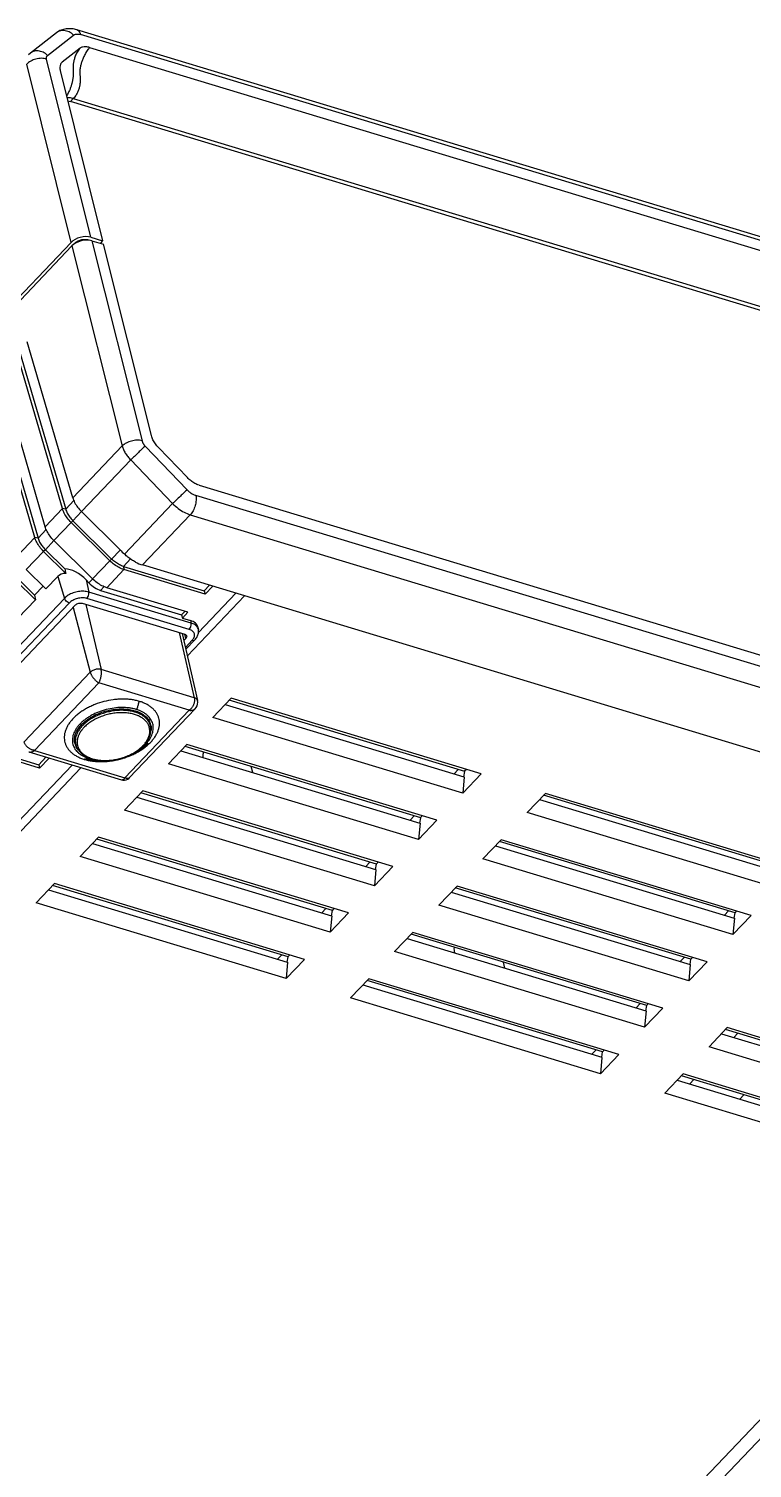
# Model space of a CAD drawing. Header units: millimetres. Extents: x 14343 to 15285, y -9166 to -7819.
# Drawn here: x 14635.1 to 14709.6, y -9082.7 to -8934.3 of the extents above; entities that cross this region are included whole.
import ezdxf

# ---------------------------------------------------------------- set-up
doc = ezdxf.new("R2010")
doc.units = ezdxf.units.MM

# ---------------------------------------------------------------- blocks, each defined once
blk = doc.blocks.new('u9')
at = {"color": 7, "linetype": 'Continuous'}
for p, q in [((51.157, 531.861), (157.185, 643.177)), ((52.642, 531.412), (158.441, 642.487)), ((173.5, 517.636), (239.563, 586.993)), ((174.415, 517.359), (240.229, 586.456)), ((174.427, 463.861), (292.191, 587.5)), ((174.517, 463.497), (292.257, 587.109)), ((87.558, 558.985), (113.323, 551.184)), ((85.675, 557.008), (111.44, 549.207)), ((87.346, 556.747), (111.621, 549.397)), ((112.046, 549.843), (87.435, 557.295)), ((83.007, 554.207), (108.771, 546.405)), ((81.124, 552.23), (106.889, 544.429)), ((82.795, 551.969), (107.07, 544.619)), ((107.495, 545.065), (82.884, 552.517)), ((105.604, 551.794), (105.178, 551.347)), ((111.44, 549.207), (113.323, 551.184)), ((110.761, 550.233), (110.336, 549.786)), ((118.072, 547.199), (119.954, 549.176)), ((119.811, 547.492), (119.954, 549.176)), ((119.954, 549.176), (145.719, 541.374)), ((119.832, 547.486), (119.742, 546.938)), ((144.443, 540.034), (119.832, 547.486)), ((106.889, 544.429), (108.771, 546.405)), ((118.072, 547.199), (143.836, 539.398)), ((119.582, 546.742), (119.763, 546.931)), ((119.742, 546.938), (144.017, 539.588)), ((120.414, 546.734), (120.839, 547.181)), ((106.21, 545.454), (105.785, 545.008)), ((113.52, 542.421), (115.403, 544.397)), ((115.26, 542.714), (115.403, 544.397)), ((115.403, 544.397), (141.168, 536.596)), ((113.52, 542.421), (139.285, 534.619)), ((115.031, 541.963), (115.212, 542.153)), ((115.281, 542.708), (115.191, 542.16)), ((115.191, 542.159), (139.466, 534.809)), ((139.891, 535.256), (115.281, 542.708)), ((115.863, 541.956), (116.288, 542.403)), ((143.836, 539.398), (145.719, 541.374)), ((108.969, 537.643), (110.852, 539.619)), ((110.709, 537.936), (110.852, 539.619)), ((110.852, 539.619), (136.617, 531.818)), ((150.468, 537.39), (152.351, 539.366)), ((152.207, 537.683), (152.351, 539.366)), ((152.351, 539.366), (178.116, 531.565)), ((108.969, 537.643), (134.734, 529.841)), ((110.48, 537.185), (110.661, 537.375)), ((110.73, 537.929), (110.64, 537.382)), ((110.64, 537.381), (134.915, 530.031)), ((135.34, 530.478), (110.729, 537.93)), ((111.311, 537.178), (111.737, 537.625)), ((129.984, 537.68), (129.844, 538.298)), ((150.468, 537.39), (176.233, 529.588)), ((151.979, 536.932), (152.16, 537.122)), ((152.229, 537.676), (152.139, 537.129)), ((152.139, 537.128), (176.414, 529.778)), ((176.839, 530.225), (152.228, 537.677)), ((152.81, 536.925), (153.236, 537.372)), ((135.027, 536.567), (134.979, 536.743)), ((139.285, 534.619), (141.168, 536.596)), ((40.685, 535.032), (167.161, 496.737)), ((104.418, 532.864), (106.301, 534.841)), ((106.157, 533.158), (106.301, 534.841)), ((106.301, 534.841), (132.065, 527.04)), ((145.917, 532.611), (147.799, 534.588)), ((147.656, 532.905), (147.799, 534.588)), ((147.799, 534.588), (173.564, 526.787)), ((104.418, 532.864), (130.183, 525.063)), ((106.179, 533.151), (106.088, 532.604)), ((130.789, 525.7), (106.178, 533.151)), ((106.76, 532.4), (107.186, 532.846)), ((147.677, 532.898), (147.587, 532.351)), ((172.288, 525.447), (147.677, 532.899)), ((105.929, 532.407), (106.11, 532.597)), ((106.089, 532.603), (130.364, 525.253)), ((134.734, 529.841), (136.617, 531.818)), ((145.917, 532.611), (171.682, 524.81)), ((147.428, 532.154), (147.608, 532.344)), ((147.587, 532.35), (171.862, 525)), ((148.259, 532.147), (148.685, 532.594)), ((176.233, 529.588), (178.116, 531.565)), ((162.235, 491.566), (35.761, 529.861)), ((101.749, 530.063), (127.514, 522.261)), ((141.365, 527.833), (143.248, 529.81)), ((143.105, 528.127), (143.248, 529.81)), ((143.248, 529.81), (169.013, 522.009)), ((126.238, 520.921), (101.627, 528.373)), ((35.181, 527.869), (161.658, 489.574)), ((99.867, 528.086), (125.631, 520.285)), ((101.537, 527.825), (125.812, 520.475)), ((130.183, 525.063), (132.065, 527.04)), ((141.365, 527.833), (167.13, 520.032)), ((142.876, 527.376), (143.057, 527.566)), ((143.126, 528.12), (143.036, 527.573)), ((143.036, 527.572), (167.311, 520.222)), ((167.737, 520.668), (143.126, 528.12)), ((143.708, 527.369), (144.133, 527.815)), ((171.682, 524.81), (173.564, 526.787)), ((161.329, 488.514), (36.029, 526.454)), ((136.814, 523.055), (138.697, 525.032)), ((138.554, 523.348), (138.697, 525.032)), ((138.697, 525.032), (164.462, 517.23)), ((125.631, 520.285), (127.514, 522.261)), ((136.814, 523.055), (162.579, 515.254)), ((138.325, 522.598), (138.506, 522.787)), ((138.575, 523.342), (138.485, 522.795)), ((138.485, 522.794), (162.76, 515.444)), ((163.185, 515.89), (138.575, 523.342)), ((139.157, 522.59), (139.582, 523.037)), ((167.13, 520.032), (169.013, 522.009)), ((132.263, 518.277), (134.146, 520.253)), ((134.002, 518.57), (134.146, 520.253)), ((134.146, 520.253), (159.911, 512.452)), ((132.263, 518.277), (158.028, 510.475)), ((133.774, 517.819), (133.955, 518.009)), ((134.024, 518.564), (133.934, 518.016)), ((133.934, 518.016), (158.209, 510.665)), ((158.634, 511.112), (134.023, 518.564)), ((134.605, 517.812), (135.031, 518.259)), ((155.788, 518.13), (155.959, 517.503)), ((168.515, 518.687), (161.725, 511.558)), ((168.962, 518.672), (162.344, 511.723)), ((178.267, 515.854), (168.962, 518.672)), ((178.868, 516.01), (169.323, 518.9)), ((162.579, 515.254), (164.462, 517.23)), ((172.873, 516.748), (172.836, 516.759)), ((172.907, 516.737), (172.873, 516.748)), ((172.938, 516.727), (172.907, 516.737)), ((172.971, 516.717), (172.938, 516.727)), ((176.786, 516.641), (177.764, 517.668)), ((177.1, 516.546), (177.849, 517.332)), ((177.849, 517.332), (177.764, 517.668)), ((177.764, 517.668), (186.129, 515.135)), ((186.185, 514.808), (177.849, 517.332)), ((166.606, 515.15), (166.576, 515.118)), ((171.649, 508.906), (178.267, 515.854)), ((172.532, 507.803), (179.359, 514.97)), ((174.145, 514.843), (174.027, 515.278)), ((166.433, 512.859), (166.322, 513.353)), ((158.028, 510.475), (159.911, 512.452)), ((163.051, 503.807), (161.487, 510.716)), ((163.385, 503.706), (161.816, 510.419)), ((161.816, 510.419), (171.415, 507.513)), ((162.344, 511.723), (171.649, 508.906)), ((172.983, 500.8), (171.415, 507.513)), ((174.309, 501.14), (172.532, 507.803)), ((181.554, 508.747), (174.045, 500.863)), ((174.705, 500.663), (182.215, 508.547)), ((175.195, 500.18), (182.705, 508.064)), ((156.631, 499.925), (162.528, 506.116)), ((162.683, 505.435), (161.759, 504.465)), ((162.727, 505.239), (162.026, 504.503)), ((162.686, 504.303), (162.89, 504.517)), ((157.545, 499.648), (161.394, 503.689)), ((161.442, 503.169), (161.397, 503.422)), ((162.332, 503.39), (172.891, 500.193)), ((162.686, 504.303), (162.802, 503.883)), ((173.361, 500.686), (162.802, 503.883)), ((162.191, 502.47), (162.139, 502.729)), ((162.139, 502.729), (172.697, 499.532)), ((163.043, 502.212), (162.191, 502.47)), ((162.478, 501.619), (163.043, 502.212)), ((162.478, 501.619), (170.842, 499.086)), ((162.791, 501.524), (163.135, 501.885)), ((163.135, 501.885), (163.043, 502.212)), ((171.472, 499.361), (163.135, 501.885)), ((178.167, 500.334), (179.948, 502.203)), ((175.871, 497.924), (175.195, 500.18)), ((178.283, 499.86), (178.167, 500.334)), ((178.167, 500.334), (180.194, 498.325)), ((159.917, 498.93), (160.697, 499.749)), ((160.231, 498.835), (160.782, 499.414)), ((160.782, 499.414), (160.697, 499.749)), ((160.697, 499.749), (169.062, 497.217)), ((169.118, 496.89), (160.782, 499.414)), ((170.842, 499.086), (169.062, 497.217)), ((171.106, 498.977), (171.472, 499.361)), ((172.287, 498.184), (172.668, 498.584)), ((172.668, 498.584), (172.949, 498.287)), ((172.949, 498.287), (172.697, 499.532)), ((175.871, 497.924), (177.103, 499.217)), ((177.103, 499.217), (179.13, 497.208)), ((177.401, 498.934), (178.283, 499.86)), ((178.283, 499.86), (180.008, 498.15)), ((169.118, 496.89), (169.062, 497.217)), ((172.297, 498.175), (170.517, 496.305)), ((172.297, 498.175), (176.285, 494.222)), ((175.06, 497.607), (177.349, 495.338)), ((175.16, 497.149), (177.163, 495.164)), ((179.13, 497.208), (177.349, 495.338)), ((162.235, 491.566), (167.161, 496.737)), ((164.044, 490.416), (169.006, 495.624)), ((168.389, 496.124), (169.118, 496.89)), ((169.443, 495.199), (170.331, 496.13)), ((170.331, 496.13), (170.517, 496.305)), ((170.331, 496.13), (174.319, 492.177)), ((170.517, 496.305), (174.505, 492.352)), ((180.031, 495.784), (178.251, 493.914)), ((169.453, 495.189), (173.44, 491.237)), ((176.285, 494.222), (174.505, 492.352)), ((177.163, 495.164), (176.275, 494.231)), ((177.163, 495.164), (177.349, 495.338)), ((177.187, 492.797), (175.406, 490.928)), ((177.915, 493.977), (177.068, 493.088)), ((177.187, 492.797), (181.868, 476.736)), ((182.592, 477.929), (177.915, 493.977)), ((177.915, 493.977), (178.251, 493.914)), ((178.251, 493.914), (182.932, 477.853)), ((173.44, 491.237), (168.367, 485.912)), ((174.319, 492.177), (173.431, 491.245)), ((174.319, 492.177), (174.505, 492.352)), ((168.367, 485.912), (164.044, 490.416)), ((174.342, 489.813), (169.254, 484.472)), ((175.07, 490.99), (174.224, 490.102)), ((174.342, 489.813), (179.024, 473.75)), ((179.748, 474.942), (175.07, 490.99)), ((175.07, 490.99), (175.406, 490.928)), ((175.406, 490.928), (180.088, 474.866)), ((166.879, 484.489), (162.557, 488.993)), ((162.529, 487.74), (165.508, 484.636)), ((174.285, 448.671), (50.589, 486.124)), ((50.874, 486.423), (174.569, 448.969)), ((172.375, 463.329), (167.202, 483.939)), ((174.427, 463.861), (169.254, 484.472)), ((166.227, 483.412), (171.176, 463.692)), ((172.6, 443.403), (47.3, 481.343)), ((47.049, 480.365), (173.526, 442.069)), ((47.455, 479.874), (173.931, 441.579)), ((172.375, 463.329), (171.176, 463.692)), ((175.629, 445.777), (171.267, 463.328)), ((172.466, 462.965), (171.267, 463.328)), ((172.466, 462.965), (177.029, 444.605)), ((174.517, 463.497), (179.081, 445.137)), ((174.285, 448.671), (174.569, 448.969)), ((173.587, 443.478), (175.43, 444.922)), ((176.94, 444.22), (174.266, 442.125)), ((175.43, 444.922), (175.503, 444.991)), ((176.027, 441.887), (178.705, 443.985)), ((178.704, 443.984), (178.894, 444.156))]:
    blk.add_line(p, q, dxfattribs=at)
for points in [[(169.323, 518.9), (169.193, 518.928), (169.014, 518.931), (168.84, 518.894), (168.678, 518.818), (168.536, 518.708), (168.515, 518.687)], [(172.836, 516.759), (172.777, 516.776), (172.719, 516.792), (172.661, 516.808), (172.604, 516.822), (172.546, 516.836), (172.489, 516.849), (172.433, 516.861), (172.376, 516.873), (172.319, 516.884), (172.263, 516.894), (172.207, 516.904), (172.151, 516.913), (172.095, 516.921), (172.04, 516.929), (171.985, 516.936), (171.931, 516.942), (171.876, 516.948), (171.822, 516.954), (171.768, 516.959), (171.714, 516.963), (171.661, 516.967), (171.607, 516.97), (171.554, 516.973), (171.501, 516.976), (171.448, 516.978), (171.395, 516.979), (171.342, 516.98), (171.29, 516.981), (171.237, 516.981), (171.185, 516.981), (171.133, 516.98), (171.082, 516.979), (171.03, 516.977), (170.978, 516.975), (170.927, 516.973), (170.876, 516.97), (170.825, 516.967), (170.774, 516.964), (170.723, 516.96), (170.672, 516.956), (170.621, 516.951), (170.571, 516.946), (170.521, 516.941), (170.47, 516.935), (170.42, 516.929), (170.37, 516.923), (170.321, 516.916), (170.271, 516.909), (170.222, 516.902), (170.172, 516.894), (170.123, 516.886), (170.074, 516.878), (170.026, 516.869), (169.977, 516.86), (169.929, 516.851), (169.881, 516.842), (169.833, 516.832), (169.785, 516.822), (169.737, 516.811), (169.69, 516.801), (169.643, 516.789), (169.596, 516.778), (169.549, 516.767), (169.503, 516.755), (169.456, 516.743), (169.41, 516.73), (169.365, 516.718), (169.319, 516.705), (169.274, 516.691), (169.229, 516.678), (169.184, 516.664), (169.139, 516.65), (169.095, 516.636), (169.051, 516.622), (169.007, 516.607), (168.964, 516.593), (168.92, 516.577), (168.877, 516.562), (168.835, 516.547), (168.792, 516.531), (168.75, 516.515), (168.708, 516.499), (168.666, 516.483), (168.625, 516.466), (168.584, 516.449), (168.543, 516.433), (168.502, 516.415), (168.462, 516.398), (168.422, 516.381), (168.382, 516.363), (168.343, 516.345), (168.304, 516.327), (168.265, 516.309), (168.227, 516.291), (168.188, 516.273), (168.15, 516.254), (168.113, 516.235), (168.076, 516.216), (168.039, 516.197), (168.002, 516.178), (167.966, 516.159), (167.93, 516.139), (167.894, 516.12), (167.859, 516.1), (167.824, 516.081), (167.789, 516.061), (167.755, 516.041), (167.721, 516.021), (167.688, 516.001), (167.654, 515.98), (167.621, 515.96), (167.589, 515.94), (167.557, 515.919), (167.525, 515.899), (167.494, 515.878), (167.462, 515.858), (167.432, 515.837), (167.401, 515.816), (167.371, 515.796), (167.342, 515.775), (167.312, 515.754), (167.283, 515.733), (167.255, 515.712), (167.227, 515.692), (167.199, 515.671), (167.171, 515.65), (167.144, 515.629), (167.117, 515.608), (167.091, 515.587), (167.065, 515.567), (167.04, 515.546), (167.015, 515.526), (166.99, 515.505), (166.966, 515.485), (166.942, 515.464), (166.918, 515.444), (166.895, 515.424), (166.873, 515.404), (166.851, 515.385), (166.829, 515.365), (166.808, 515.346), (166.787, 515.326), (166.767, 515.307), (166.747, 515.289), (166.727, 515.27), (166.709, 515.252), (166.69, 515.234), (166.672, 515.216), (166.655, 515.199), (166.638, 515.182), (166.606, 515.15)], [(161.725, 511.558), (161.63, 511.442), (161.534, 511.265), (161.479, 511.077), (161.465, 510.882), (161.487, 510.716)], [(173.931, 441.579), (174.307, 441.491), (175.022, 441.475), (175.658, 441.66), (176.027, 441.887)]]:
    blk.add_lwpolyline(points, dxfattribs=at)
for centre, radius, start, end in [((169.263, 518.703), 0.206, 73.05197, 80.60171), ((171.505, 508.982), 8.032, 105.54751, 108.3927), ((171.518, 508.936), 8.079, 103.606, 105.54897), ((171.513, 508.955), 8.06, 100.40671, 103.60723), ((169.694, 512.786), 3.691, 135.36832, 136.39175), ((169.584, 512.979), 3.443, 136.39125, 137.4131), ((172.627, 514.774), 1.535, 12.79367, 19.80211), ((167.771, 513.562), 1.512, 188.11296, 195.33152), ((170.862, 515.737), 3.233, 316.32163, 322.04032), ((171.053, 515.583), 2.988, 322.11458, 322.35492), ((167.822, 513.578), 1.566, 195.38009, 207.35664), ((168.8, 515.016), 2.983, 245.4456, 245.69131), ((168.807, 515.031), 2.999, 245.69132, 245.94465), ((145.365, 470.881), 34.222, 45.25926, 46.30502), ((168.21, 466.24), 4.221, 316.3908, 319.32988), ((168.396, 466.079), 3.976, 319.34065, 321.303)]:
    blk.add_arc(centre, radius, start, end, dxfattribs=at)
for centre, major_axis, ratio, start_param, end_param in [((171.794, 497.769), (-1.386, 1.444), 0.5968302, -1.5793217, -0.8157401), ((174.129, 499.333), (-1.858, 1.883), 0.5951018, 1.5389611, 2.6086687), ((174.021, 499.758), (-1.83, 1.854), 0.5951018, -3.6622151, -3.1232373), ((178.26, 474.739), (-8.749, 44.279), 0.0333365, -1.0467287, -1.0346895), ((167.884, 494.6), (-2.305, 1.927), 0.5098917, -1.1680913, -0.8755527), ((173.227, 464.227), (1.455, 0.363), 0.6167332, -2.3405836, -0.7716899), ((173.318, 463.863), (1.455, 0.363), 0.6167332, -2.3405836, -0.7716899)]:
    blk.add_ellipse(centre, major_axis=major_axis, ratio=ratio, start_param=start_param, end_param=end_param, dxfattribs=at)
for points, start_tangent, end_tangent in [([(135.042, 536.153), (135.051, 536.447), (135.027, 536.566)], (0.1805172, 0.9835718), (-0.270162, 0.9628149)), ([(168.515, 518.687), (168.538, 518.708), (168.591, 518.739), (168.653, 518.756), (168.722, 518.758), (168.798, 518.745), (168.878, 518.716), (168.962, 518.672)], (0.6896105, 0.7241805), (0.8486506, -0.5289539)), ([(168.962, 518.672), (169.011, 518.75), (169.065, 518.814), (169.123, 518.862), (169.182, 518.894), (169.242, 518.908), (169.297, 518.906)], (0.4707294, 0.8822776), (0.9866012, -0.1631505)), ([(160.885, 516.541), (160.9, 516.463), (160.849, 516.022)], (0.2275282, -0.9737715), (-0.3226432, -0.9465207)), ([(168.97, 516.603), (168.561, 516.455), (168.119, 516.264), (167.699, 516.05), (167.304, 515.814), (166.938, 515.559), (166.604, 515.286), (166.306, 515), (166.047, 514.701), (165.828, 514.394), (165.653, 514.081), (165.522, 513.765), (165.438, 513.449), (165.4, 513.136), (165.41, 512.83), (165.466, 512.533), (165.57, 512.248), (165.719, 511.978), (165.912, 511.726), (166.147, 511.493), (166.423, 511.283), (166.736, 511.096), (167.083, 510.935), (167.461, 510.802)], (-0.9489042, -0.3155643), (0.9570884, -0.2897962)), ([(174.027, 515.278), (173.901, 515.6), (173.705, 515.9), (173.441, 516.171), (173.114, 516.407), (172.729, 516.601), (172.294, 516.751), (171.821, 516.852), (171.318, 516.904), (170.794, 516.906), (170.26, 516.858), (169.725, 516.763), (169.199, 516.621), (168.691, 516.436), (168.21, 516.21), (167.766, 515.948), (167.368, 515.653), (167.067, 515.379)], (-0.2638082, 0.9645752), (-0.7025218, -0.7116622)), ([(173.419, 513.758), (173.479, 513.838), (173.689, 514.184), (173.827, 514.535), (173.89, 514.884), (173.877, 515.224), (173.788, 515.547), (173.625, 515.848), (173.391, 516.119), (173.091, 516.357), (172.731, 516.555), (172.318, 516.71), (171.862, 516.818), (171.37, 516.878), (170.853, 516.888), (170.322, 516.848), (169.787, 516.758), (169.26, 516.622), (168.75, 516.44), (168.269, 516.218), (167.827, 515.959), (167.431, 515.669), (167.091, 515.354)], (0.6107667, 0.7918106), (-0.6896984, -0.7240967)), ([(167.461, 510.802), (167.867, 510.698), (168.296, 510.624), (168.745, 510.579), (169.208, 510.566), (169.682, 510.584), (170.163, 510.633), (171.122, 510.821), (172.051, 511.123), (172.492, 511.313), (172.912, 511.527), (173.307, 511.763), (173.673, 512.018), (174.007, 512.291), (174.305, 512.578), (174.565, 512.876), (174.783, 513.184), (174.959, 513.497), (175.089, 513.813), (175.174, 514.128), (175.211, 514.441), (175.202, 514.747), (175.145, 515.044), (175.042, 515.329), (174.893, 515.599), (174.699, 515.851), (174.464, 516.084), (174.189, 516.295), (173.876, 516.481), (173.528, 516.642), (173.15, 516.775)], (0.9570884, -0.2897962), (-0.9570884, 0.2897962)), ([(167.792, 511.633), (168.137, 511.544), (168.502, 511.481), (169.277, 511.432), (170.089, 511.489), (170.904, 511.648), (171.693, 511.905), (172.069, 512.067), (172.426, 512.249), (172.761, 512.449), (173.073, 512.666), (173.356, 512.898), (173.61, 513.142), (173.83, 513.395), (174.016, 513.657), (174.165, 513.923), (174.276, 514.191), (174.348, 514.46), (174.38, 514.725), (174.372, 514.986), (174.324, 515.238), (174.236, 515.48), (174.109, 515.71), (173.945, 515.924), (173.745, 516.122), (173.511, 516.301), (173.245, 516.46), (172.949, 516.596), (172.628, 516.709)], (0.9570884, -0.2897962), (-0.9570884, 0.2897962)), ([(173.15, 516.775), (172.744, 516.879), (172.315, 516.954), (171.867, 516.998), (171.403, 517.011), (170.929, 516.993), (170.449, 516.944), (170.057, 516.882)], (-0.9570884, 0.2897962), (-0.983555, -0.1806089)), ([(172.628, 516.709), (172.283, 516.798), (171.918, 516.861), (171.279, 516.909)], (-0.9570884, 0.2897962), (-0.9998398, 0.0178968)), ([(172.856, 516.753), (172.823, 516.762), (172.774, 516.77), (172.725, 516.767), (172.701, 516.76), (172.676, 516.748), (172.628, 516.709)], (-0.9570796, 0.289825), (-0.6896984, -0.7240967)), ([(172.981, 516.717), (172.971, 516.719), (172.928, 516.73)], (-0.9873903, 0.1583049), (-0.9591988, 0.2827326)), ([(173.15, 516.775), (173.118, 516.747), (173.086, 516.728), (173.053, 516.718), (173.021, 516.714), (172.981, 516.717)], (-0.6896984, -0.7240967), (-0.9873903, 0.1583049)), ([(166.982, 515.37), (166.811, 515.2), (166.59, 514.947), (166.404, 514.685), (166.255, 514.419), (166.144, 514.151), (166.072, 513.882), (166.04, 513.617), (166.048, 513.356), (166.097, 513.104), (166.185, 512.862), (166.311, 512.632), (166.475, 512.418), (166.675, 512.22), (166.91, 512.041), (167.176, 511.882), (167.471, 511.746), (167.792, 511.633)], (-0.7317747, -0.6815466), (0.9570884, -0.2897962)), ([(167.021, 515.332), (166.752, 515.012), (166.54, 514.679), (166.39, 514.341), (166.304, 514.003), (166.282, 513.672), (166.322, 513.353)], (-0.6896984, -0.7240967), (0.2208385, -0.9753104)), ([(167.049, 515.309), (166.813, 515.02), (166.602, 514.674), (166.464, 514.323), (166.401, 513.974), (166.414, 513.634), (166.503, 513.311), (166.666, 513.01), (166.9, 512.738), (167.2, 512.501), (167.56, 512.303)], (-0.6766752, -0.7362817), (0.9095663, -0.4155588)), ([(168.125, 516.163), (167.995, 516.093), (167.659, 515.893), (167.348, 515.676), (167.064, 515.444), (166.982, 515.37)], (-0.8872064, -0.4613728), (-0.7317747, -0.6815466)), ([(174.16, 514.844), (174.159, 514.669), (174.08, 514.244), (173.894, 513.816), (173.609, 513.398), (173.23, 513), (172.77, 512.636), (172.239, 512.312), (171.654, 512.04), (171.028, 511.825), (170.381, 511.674), (169.728, 511.592), (169.09, 511.58), (168.481, 511.639), (167.92, 511.766)], (0.0463814, -0.9989238), (-0.9570884, 0.2897962)), ([(173.359, 513.321), (173.637, 513.653), (173.851, 513.997), (173.996, 514.346), (174.07, 514.694), (174.072, 515.034), (174.027, 515.278)], (0.6896984, 0.7240967), (-0.2635394, 0.9646486)), ([(173.754, 515.826), (173.757, 515.822), (173.996, 515.469), (174.071, 515.294)], (0.6583357, -0.7527244), (0.3385102, -0.9409627)), ([(174.124, 515.114), (174.131, 515.082), (174.16, 514.844)], (0.2211291, -0.9752445), (0.0463814, -0.9989238)), ([(178.868, 516.01), (178.837, 516.018), (178.752, 516.028), (178.662, 516.023), (178.567, 516.002), (178.469, 515.967), (178.369, 515.917), (178.267, 515.854)], (-0.9570613, 0.2898856), (-0.827661, -0.5612283)), ([(178.268, 515.854), (178.391, 515.836), (178.514, 515.803), (178.635, 515.757), (178.752, 515.698), (178.862, 515.629), (178.965, 515.551), (179.06, 515.464), (179.144, 515.371), (179.217, 515.273), (179.278, 515.173), (179.326, 515.071), (179.359, 514.97)], (0.9963728, -0.0850959), (0.2575978, -0.9662522)), ([(166.274, 513.349), (166.261, 513.672), (166.281, 513.846)], (-0.14141, 0.9899511), (0.1627299, 0.9866706)), ([(166.322, 513.353), (166.363, 513.206), (166.504, 512.9), (166.715, 512.62), (166.99, 512.37), (167.324, 512.156), (167.711, 511.982), (168.145, 511.851), (168.616, 511.765), (169.117, 511.726), (169.638, 511.734), (170.168, 511.791), (170.699, 511.893), (171.221, 512.04), (171.722, 512.229), (172.196, 512.456), (172.631, 512.717), (173.022, 513.007), (173.359, 513.321)], (0.2207702, -0.9753258), (0.6896984, 0.7240967)), ([(167.584, 512.292), (167.973, 512.148), (168.43, 512.039), (168.922, 511.98), (169.438, 511.97), (169.97, 512.01), (170.504, 512.099), (171.032, 512.236), (171.541, 512.417), (172.022, 512.64), (172.465, 512.899), (172.86, 513.189), (173.201, 513.504)], (0.9131513, -0.4076209), (0.6896984, 0.7240967)), ([(167.92, 511.766), (167.421, 511.959), (166.998, 512.213), (166.663, 512.52), (166.432, 512.858)], (-0.9570884, 0.2897962), (-0.4594841, 0.888186)), ([(161.487, 510.716), (161.51, 510.649), (161.579, 510.553), (161.682, 510.476), (161.816, 510.419)], (0.2217815, -0.9750964), (0.9570746, -0.2898418)), ([(162.344, 511.723), (162.223, 511.729), (162.11, 511.723), (162.005, 511.706), (161.91, 511.678), (161.827, 511.638), (161.756, 511.587), (161.725, 511.558)], (-0.9963947, 0.0848388), (-0.6903757, -0.723451)), ([(161.816, 510.419), (161.798, 510.524), (161.792, 510.636), (161.797, 510.754), (161.814, 510.875), (161.843, 510.998), (161.884, 511.12), (161.936, 511.239), (161.999, 511.353), (162.073, 511.46), (162.155, 511.559), (162.246, 511.647), (162.344, 511.723)], (-0.2275877, 0.9737576), (0.8275469, 0.5613966)), ([(167.461, 510.802), (167.517, 510.882), (167.541, 510.93), (167.561, 510.982), (167.588, 511.067), (167.612, 511.157), (167.657, 511.338), (167.683, 511.425), (167.713, 511.505), (167.749, 511.575), (167.792, 511.633)], (0.6896984, 0.7240967), (0.6896984, 0.7240967)), ([(171.649, 508.906), (171.603, 508.814), (171.559, 508.712), (171.517, 508.601), (171.48, 508.482), (171.447, 508.359), (171.42, 508.232), (171.4, 508.104), (171.387, 507.977), (171.382, 507.852), (171.385, 507.732), (171.396, 507.618), (171.415, 507.513)], (-0.4705239, -0.8823873), (0.2275228, -0.9737728)), ([(172.532, 507.803), (172.5, 507.905), (172.455, 508.01), (172.4, 508.116), (172.336, 508.223), (172.263, 508.328), (172.183, 508.43), (172.098, 508.528), (172.009, 508.62), (171.918, 508.705), (171.826, 508.781), (171.736, 508.848), (171.649, 508.906)], (-0.2576199, 0.9662463), (-0.8485515, 0.5291127)), ([(171.415, 507.513), (171.572, 507.481), (171.744, 507.475), (171.923, 507.496), (172.1, 507.542), (172.266, 507.611), (172.413, 507.699), (172.532, 507.803)], (0.9570945, -0.2897759), (0.6897328, 0.724064)), ([(161.759, 504.465), (161.511, 504.121), (161.393, 503.766), (161.397, 503.422)], (-0.6896984, -0.7240967), (0.1774193, -0.9841354)), ([(162.026, 504.503), (161.844, 504.513), (161.761, 504.464)], (-0.9570884, 0.2897962), (-0.7088279, -0.7053814)), ([(162.026, 504.503), (161.915, 504.367)], (-0.6896984, -0.7240967), (-0.5650758, -0.825039)), ([(161.397, 503.422), (161.479, 503.197), (161.738, 502.919), (162.139, 502.729)], (0.1818759, -0.9833215), (0.9570884, -0.2897962)), ([(161.442, 503.169), (161.456, 503.107), (161.549, 502.903), (161.707, 502.724), (161.924, 502.578), (162.191, 502.47)], (0.1767452, -0.9842566), (0.9570884, -0.2897962)), ([(161.915, 504.367), (161.819, 504.178), (161.803, 503.849)], (-0.5650758, -0.825039), (0.2643705, -0.9644212)), ([(161.803, 503.849), (161.986, 503.571), (162.332, 503.39)], (0.2643705, -0.9644212), (0.9570884, -0.2897962)), ([(162.332, 503.39), (162.206, 503.197), (162.136, 502.957), (162.139, 502.729)], (-0.6896984, -0.7240967), (0.1985146, -0.9800979)), ([(162.603, 504.054), (162.602, 504.056), (162.608, 504.179), (162.686, 504.303)], (-0.2740926, 0.9617033), (0.6896984, 0.7240967)), ([(162.802, 503.883), (162.67, 503.952), (162.603, 504.054)], (-0.9570884, 0.2897962), (-0.2740926, 0.9617033)), ([(172.891, 500.193), (172.765, 500), (172.695, 499.76), (172.697, 499.532)], (-0.6896984, -0.7240967), (0.1985145, -0.9800979)), ([(172.697, 499.532), (173.199, 499.449), (173.754, 499.481), (174.306, 499.624), (174.803, 499.865), (175.195, 500.18)], (0.9570884, -0.2897962), (0.6896984, 0.7240967)), ([(172.891, 500.193), (173.35, 500.13), (173.862, 500.198), (174.339, 500.387), (174.705, 500.663)], (0.9570884, -0.2897962), (0.6896984, 0.7240967)), ([(174.045, 500.863), (173.905, 500.758), (173.727, 500.688), (173.536, 500.662), (173.361, 500.686)], (-0.6896984, -0.7240967), (-0.9570884, 0.2897962)), ([(174.705, 500.663), (174.911, 500.557), (175.089, 500.381), (175.195, 500.18)], (0.9570884, -0.2897962), (0.2870722, -0.9579089)), ([(170.842, 499.086), (171.341, 498.881)], (0.9570884, -0.2897962), (0.8875007, -0.4608064)), ([(171.341, 498.881), (171.836, 498.57), (172.297, 498.175)], (0.8875007, -0.4608064), (0.7102197, -0.7039801)), ([(169.062, 497.217), (169.56, 497.011), (170.056, 496.701), (170.517, 496.305)], (0.9570884, -0.2897962), (0.7102197, -0.7039801)), ([(167.884, 496.436), (168.274, 496.207), (168.651, 495.934), (169.006, 495.624)], (0.8859333, -0.4638126), (0.7229011, -0.6909515)), ([(169.118, 496.89), (169.533, 496.719), (169.946, 496.46), (170.331, 496.13)], (0.9570884, -0.2897962), (0.7102197, -0.7039801)), ([(176.285, 494.222), (176.682, 493.767), (176.989, 493.281)], (0.7102197, -0.7039801), (0.4618304, -0.8869683)), ([(177.915, 493.977), (177.75, 494.38), (177.494, 494.784), (177.163, 495.164)], (-0.2798342, 0.9600483), (-0.7102197, 0.7039801)), ([(177.349, 495.338), (177.746, 494.883), (178.053, 494.398), (178.251, 493.914)], (0.7102197, -0.7039801), (0.2798342, -0.9600483)), ([(176.989, 493.281), (177.187, 492.797)], (0.4618304, -0.8869683), (0.2798342, -0.9600483)), ([(161.658, 489.574), (161.627, 490.076), (161.726, 490.628), (161.939, 491.149), (162.236, 491.566)], (-0.2056836, 0.9786185), (0.6896984, 0.7240967)), ([(164.044, 490.416), (163.473, 490.916), (162.858, 491.307), (162.235, 491.566)], (-0.7013517, 0.7128154), (-0.95714, 0.2896255)), ([(174.144, 490.297), (173.838, 490.781), (173.44, 491.237)], (-0.4617116, 0.8870301), (-0.7102197, 0.7039801)), ([(175.07, 490.99), (174.905, 491.394), (174.65, 491.798), (174.319, 492.177)], (-0.2798342, 0.9600483), (-0.7102197, 0.7039801)), ([(174.505, 492.352), (174.902, 491.897), (175.209, 491.412), (175.406, 490.928)], (0.7102197, -0.7039801), (0.2798342, -0.9600483)), ([(162.557, 488.993), (162.864, 489.282), (163.253, 489.652), (163.666, 490.049), (164.044, 490.415)], (0.7326327, 0.6806242), (0.7157255, 0.6983817)), ([(174.342, 489.813), (174.144, 490.297)], (-0.2798342, 0.9600483), (-0.4617116, 0.8870301)), ([(161.329, 488.514), (161.743, 488.341), (162.153, 488.077), (162.529, 487.74)], (0.9570889, -0.2897946), (0.6924774, -0.7214396)), ([(162.557, 488.993), (162.274, 489.246), (161.967, 489.444), (161.658, 489.574)], (-0.6923339, 0.7215773), (-0.9570949, 0.2897745)), ([(166.879, 484.489), (167.187, 484.778), (167.576, 485.148), (167.989, 485.545), (168.367, 485.912)], (0.7326322, 0.6806247), (0.7157259, 0.6983813)), ([(169.254, 484.472), (169.196, 484.653), (169.121, 484.837), (169.03, 485.023), (168.924, 485.208), (168.803, 485.392), (168.669, 485.571), (168.524, 485.745), (168.367, 485.912)], (-0.2660361, 0.9639631), (-0.7036117, 0.7105846)), ([(165.508, 484.636), (165.829, 484.246), (166.075, 483.828), (166.227, 483.412)], (0.6924791, -0.721438), (0.243441, -0.9699157)), ([(167.202, 483.939), (167.182, 484.009), (167.155, 484.079), (167.122, 484.15), (167.084, 484.221), (167.04, 484.291), (166.991, 484.36), (166.937, 484.426), (166.879, 484.489)], (-0.2434386, 0.9699163), (-0.6924793, 0.7214378)), ([(167.202, 483.939), (167.722, 483.885), (168.294, 483.966), (168.832, 484.173), (169.254, 484.472)], (0.9673288, -0.2535253), (0.7164849, 0.6976026)), ([(174.143, 463.594), (174.013, 463.479), (173.858, 463.378), (173.681, 463.295), (173.491, 463.233), (173.294, 463.195), (173.098, 463.181), (172.912, 463.193), (172.74, 463.23)], (-0.6896984, -0.7240967), (-0.9570884, 0.2897962)), ([(172.6, 443.403), (172.771, 443.616), (172.914, 443.823), (173.036, 444.025), (173.14, 444.222), (173.228, 444.411), (173.304, 444.591), (173.369, 444.763), (173.428, 444.934), (173.483, 445.106), (173.535, 445.29), (173.576, 445.48), (173.598, 445.663), (173.606, 445.834), (173.605, 445.99), (173.6, 446.133), (173.594, 446.271), (173.588, 446.406), (173.582, 446.54), (173.578, 446.673), (173.576, 446.805), (173.579, 446.935), (173.589, 447.063), (173.604, 447.191), (173.626, 447.321), (173.656, 447.46), (173.696, 447.611), (173.748, 447.772), (173.814, 447.941), (173.896, 448.118), (174, 448.301), (174.128, 448.487), (174.285, 448.671)], (0.6598052, 0.7514367), (0.6897006, 0.7240946)), ([(173.587, 443.478), (173.751, 443.686), (173.886, 443.896), (173.995, 444.101), (174.081, 444.299), (174.148, 444.487), (174.2, 444.664), (174.241, 444.835), (174.27, 445.005), (174.289, 445.176), (174.296, 445.352), (174.294, 445.53), (174.289, 445.71), (174.287, 445.881), (174.288, 446.038), (174.292, 446.184), (174.3, 446.324), (174.312, 446.461), (174.328, 446.598), (174.349, 446.734), (174.374, 446.868), (174.403, 447.001), (174.436, 447.132), (174.472, 447.262), (174.513, 447.395), (174.562, 447.536), (174.62, 447.69), (174.69, 447.853), (174.773, 448.024), (174.87, 448.202), (174.982, 448.38)], (0.6597099, 0.7515203), (0.5579091, 0.829902)), ([(174.285, 448.671), (174.675, 448.598), (174.924, 448.609)], (0.9570884, -0.2897962), (0.9872864, 0.1589517)), ([(174.847, 448.908), (174.569, 448.969)], (-0.990898, 0.1346146), (-0.9570884, 0.2897962)), ([(175.503, 444.991), (175.6, 445.137), (175.668, 445.428)], (0.6682287, 0.743956), (0.0450072, 0.9989867)), ([(175.668, 445.428), (175.629, 445.777)], (0.0450072, 0.9989867), (-0.241217, 0.9704712)), ([(177.029, 444.605), (177.557, 444.519), (178.132, 444.59), (178.667, 444.807), (179.081, 445.137)], (0.9470508, -0.3210837), (0.6656732, 0.7462434)), ([(177.029, 444.605), (177.042, 444.543), (177.047, 444.485), (177.046, 444.43), (177.038, 444.379), (177.023, 444.332), (177.002, 444.289), (176.974, 444.252), (176.94, 444.22)], (0.2412196, -0.9704706), (-0.7872096, -0.6166855)), ([(176.94, 444.22), (177.401, 443.895), (177.917, 443.756), (178.413, 443.823), (178.704, 443.984)], (0.7115273, -0.7026585), (0.7891488, 0.614202)), ([(172.6, 443.403), (172.989, 443.329), (173.326, 443.355), (173.587, 443.478)], (0.9570879, -0.2897978), (0.7872047, 0.6166918)), ([(174.266, 442.125), (174.069, 442.032), (173.817, 442.013), (173.526, 442.069)], (-0.786828, -0.6171724), (-0.9570824, 0.289816)), ([(173.526, 442.069), (173.707, 441.725), (173.931, 441.579)], (0.2805498, -0.9598395), (0.9525729, -0.3043105)), ([(174.266, 442.125), (174.726, 441.8), (175.243, 441.661), (175.739, 441.728), (176.027, 441.887)], (0.7115275, -0.7026583), (0.7911951, 0.6115639))]:
    blk.add_spline(points, degree=3, dxfattribs=dict(at, start_tangent=start_tangent, end_tangent=end_tangent))

msp = doc.modelspace()

# ---------------------------------------------------------------- block references
at = {"rotation": 180}
msp.add_blockref('u9', (14813.95, -8492.81), dxfattribs=at)

doc.saveas('drawing.dxf')
